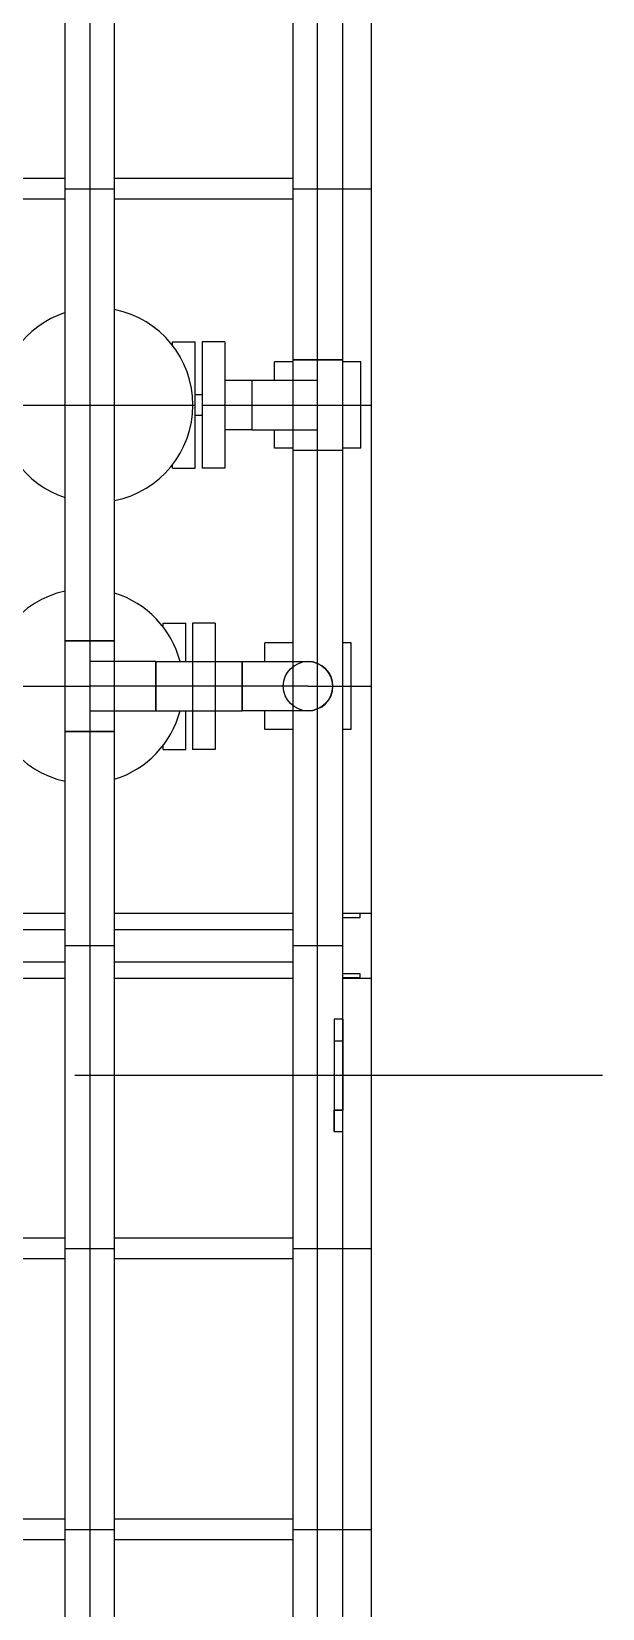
# Model space of a CAD drawing. Header units: inches. Extents: x 295136 to 296247, y 2627183 to 2627409.
# Drawn here: x 295233.518 to 295234.838, y 2627272.25 to 2627275.896 of the extents above; entities that cross this region are included whole.
import ezdxf

# ---------------------------------------------------------------- set-up
doc = ezdxf.new("R2010")
doc.units = ezdxf.units.IN
doc.header["$MEASUREMENT"] = 0
doc.layers.add('EQUIPMENT LAYOUT-EMBED 1_DWG$0$DwgTemplate', color=7, linetype='Continuous')
doc.layers.add('Layout', color=6, linetype='Continuous')

# ---------------------------------------------------------------- blocks, each defined once
blk = doc.blocks.new('A$C55974CAD')
at = {"layer": 'EQUIPMENT LAYOUT-EMBED 1_DWG$0$DwgTemplate', "color": 1, "lineweight": 25}
for p, q in [((43.0125, 15.0658), (43.0125, 14.7071)), ((43.0875, 15.0658), (43.0875, 14.7071)), ((44.776, 14.7071), (44.776, 15.0658)), ((44.824, 14.7071), (44.824, 15.0658)), ((41.676, 14.7071), (41.676, 15.05)), ((41.724, 14.7071), (41.724, 15.05)), ((42.975, 15), (42.975, 14.7071)), ((43.125, 15), (43.125, 14.7071)), ((42.326, 14.7071), (42.326, 14.8571)), ((42.374, 14.7071), (42.374, 14.8504)), ((42.75, 14.5928), (42.75, 14.685)), ((41.676, 14.1807), (41.676, 14.5928)), ((41.724, 14.1807), (41.724, 14.5928)), ((42.326, 14.1807), (42.326, 14.5928)), ((42.374, 14.1807), (42.374, 14.5928)), ((42.75, 14.1807), (42.75, 14.5928)), ((42.975, 14.5928), (42.975, 14.1807)), ((43.0125, 14.5928), (43.0125, 14.1807)), ((43.0875, 14.5928), (43.0875, 14.1807)), ((43.125, 14.5928), (43.125, 14.1807)), ((44.776, 14.1807), (44.776, 14.5928)), ((44.824, 14.1807), (44.824, 14.5928)), ((44.276, 14.3903), (44.276, 14.4063)), ((44.324, 14.3903), (44.324, 14.4063)), ((42.75, 14.065), (42.75, 14.1807)), ((44.1954, 14.15), (44.1953, 14.15)), ((42.75, 13.465), (42.75, 14.065)), ((42.975, 14.0664), (42.975, 14)), ((42.976, 14.0664), (42.976, 14.025)), ((42.985, 14.025), (42.985, 14.0664)), ((43.115, 14.0664), (43.115, 14.025)), ((43.124, 14.025), (43.124, 14.0664)), ((43.125, 14.0664), (43.125, 14)), ((42.976, 14.025), (42.985, 14.025)), ((43.115, 14.025), (43.124, 14.025)), ((47.7, 14), (38.4953, 14)), ((43.125, 14), (42.975, 14))]:
    blk.add_line(p, q, dxfattribs=at)
at = {"layer": 'EQUIPMENT LAYOUT-EMBED 1_DWG$0$DwgTemplate', "color": 9, "lineweight": 25}
for p, q in [((43.65, 14.8896), (43.65, 14.65)), ((44.3, 14.8673), (44.3, 14.4063)), ((41.7, 14.7071), (41.7, 14.5928)), ((42.35, 14.7071), (42.35, 14.5928)), ((44.8, 14.7071), (44.8, 14.5928)), ((41.7, 14.1807), (41.7, 14)), ((42.35, 14.1807), (42.35, 14)), ((44.8, 14.1807), (44.8, 14)), ((43.65, 14.1459), (43.65, 14)), ((44.3, 14.1236), (44.3, 14))]:
    blk.add_line(p, q, dxfattribs=at)
at = {"layer": 'EQUIPMENT LAYOUT-EMBED 1_DWG$0$DwgTemplate', "color": 7, "lineweight": 25}
for p, q in [((40.6546, 14.7071), (43.5453, 14.7071)), ((43.5453, 14.5928), (43.5453, 14.7071)), ((43.5453, 14.7071), (43.7546, 14.7071)), ((43.5453, 14.7071), (43.5453, 14.5928)), ((43.7546, 14.5928), (43.7546, 14.7071)), ((43.7546, 14.7071), (43.7546, 14.5928)), ((43.7546, 14.7071), (46.3976, 14.7071)), ((43.5453, 14.65), (40.6546, 14.65)), ((43.7546, 14.65), (43.5453, 14.65)), ((43.5453, 14.65), (43.5454, 14.65)), ((43.5454, 14.65), (43.5454, 14.65)), ((43.5928, 14.65), (43.5928, 14.5928)), ((43.65, 14.5928), (43.65, 14.65)), ((43.7071, 14.5928), (43.7071, 14.65)), ((43.7546, 14.65), (43.7546, 14.65)), ((46.3976, 14.65), (43.7546, 14.65)), ((40.6546, 14.5928), (43.5453, 14.5928)), ((43.5453, 14.5928), (43.7546, 14.5928)), ((43.5928, 14.5928), (43.5928, 14.4976)), ((43.65, 14.4976), (43.65, 14.5928)), ((43.7071, 14.4976), (43.7071, 14.5928)), ((43.7546, 14.5928), (46.3976, 14.5928)), ((43.7071, 14.4976), (43.5928, 14.4976)), ((43.5928, 14.4976), (43.5928, 14.2983)), ((43.5928, 14.4976), (43.65, 14.4976)), ((43.65, 14.2983), (43.65, 14.4976)), ((43.65, 14.4976), (43.65, 14.4976)), ((43.65, 14.4976), (43.65, 14.4976)), ((43.65, 14.4976), (43.7071, 14.4976)), ((43.7071, 14.4976), (43.7071, 14.2983)), ((43.5928, 14.4126), (43.5039, 14.4126)), ((43.5039, 14.3602), (43.5039, 14.4126)), ((43.65, 14.4126), (43.5928, 14.4126)), ((43.7071, 14.4126), (43.65, 14.4126)), ((43.796, 14.4126), (43.7071, 14.4126)), ((43.796, 14.3602), (43.796, 14.4126)), ((44.3, 14.3903), (44.1539, 14.3903)), ((44.1539, 14.3379), (44.1539, 14.3903)), ((44.3, 14.3903), (44.3, 14.276)), ((44.446, 14.3903), (44.3, 14.3903)), ((44.446, 14.3379), (44.446, 14.3903)), ((43.5928, 14.3602), (43.5039, 14.3602)), ((43.65, 14.3602), (43.5928, 14.3602)), ((43.7071, 14.3602), (43.65, 14.3602)), ((43.796, 14.3602), (43.7071, 14.3602)), ((44.3, 14.3379), (44.1539, 14.3379)), ((44.2428, 14.276), (44.2428, 14.3379)), ((44.446, 14.3379), (44.3, 14.3379)), ((44.3571, 14.276), (44.3571, 14.3379)), ((43.7071, 14.2983), (43.5928, 14.2983)), ((43.5928, 14.2983), (43.7071, 14.2983)), ((43.5928, 14.1807), (43.5928, 14.2983)), ((43.65, 14.2983), (43.65, 14.2983)), ((43.65, 14.2983), (43.65, 14.2983)), ((43.65, 14.1807), (43.65, 14.2983)), ((43.7071, 14.2983), (43.7071, 14.1807)), ((44.3, 14.276), (44.2428, 14.276)), ((44.2428, 14.276), (44.2428, 14.1807)), ((44.3, 14.276), (44.2428, 14.276)), ((44.3, 14.276), (44.3, 14.276)), ((44.3, 14.276), (44.3, 14.276)), ((44.3, 14.276), (44.3, 14.1807)), ((44.3571, 14.276), (44.3, 14.276)), ((44.3571, 14.276), (44.3, 14.276)), ((44.3571, 14.1807), (44.3571, 14.276)), ((44.1953, 14.1807), (41.3046, 14.1807)), ((43.5928, 14.1459), (43.5928, 14.1807)), ((43.65, 14.1459), (43.65, 14.1807)), ((43.7071, 14.1807), (43.7071, 14.1459)), ((44.1953, 14.1236), (44.1953, 14.1807)), ((44.1954, 14.1807), (44.1954, 14.0664)), ((44.4046, 14.1807), (44.1954, 14.1807)), ((44.2428, 14.1807), (44.2428, 14.1236)), ((44.3, 14.1807), (44.3, 14.1236)), ((44.3571, 14.1236), (44.3571, 14.1807)), ((44.4046, 14.1236), (44.4046, 14.1807)), ((47.0476, 14.1807), (44.4046, 14.1807)), ((44.4046, 14.1807), (44.4046, 14.0664)), ((41.3046, 14.1236), (44.1953, 14.1236)), ((44.1953, 14.0664), (44.1953, 14.1236)), ((44.1953, 14.1236), (44.1954, 14.1236)), ((44.1954, 14.1236), (44.4046, 14.1236)), ((44.4046, 14.1236), (47.0476, 14.1236)), ((44.4046, 14.0664), (44.4046, 14.1236)), ((44.4046, 14.1236), (44.4046, 14.1236)), ((44.4046, 14.1236), (44.4046, 14.1236)), ((42.62, 14.085), (42.62, 14.0664)), ((42.62, 14.085), (42.62, 14.0664)), ((42.67, 14.085), (42.62, 14.085)), ((42.62, 14.085), (42.67, 14.085)), ((42.67, 14.0664), (42.67, 14.085)), ((42.67, 14.0664), (42.67, 14.085)), ((42.83, 14.085), (42.67, 14.085)), ((42.83, 14.085), (42.67, 14.085)), ((42.67, 14.085), (42.67, 14.0664)), ((42.83, 14.085), (42.83, 14.0664)), ((42.83, 14.085), (42.83, 14.0664)), ((42.88, 14.085), (42.83, 14.085)), ((42.88, 14.085), (42.83, 14.085)), ((42.83, 14.085), (42.83, 14.0664)), ((42.88, 14.0664), (42.88, 14.085)), ((42.88, 14.0664), (42.88, 14.085)), ((44.1953, 14.0664), (41.3046, 14.0664)), ((44.4046, 14.0664), (44.1954, 14.0664)), ((47.0476, 14.0664), (44.4046, 14.0664))]:
    blk.add_line(p, q, dxfattribs=at)
at = {"layer": 'EQUIPMENT LAYOUT-EMBED 1_DWG$0$DwgTemplate', "color": 3, "lineweight": 25}
for p, q in [((43.05, 14.7071), (43.05, 14.5928)), ((43.55, 14.1807), (43.55, 14.2459)), ((43.55, 14.2459), (43.5928, 14.2459)), ((43.7071, 14.2459), (43.75, 14.2459)), ((43.75, 14.1807), (43.75, 14.2459)), ((44.2, 14.1807), (44.2, 14.2236)), ((44.2, 14.2236), (44.2428, 14.2236)), ((44.3571, 14.2236), (44.4, 14.2236)), ((44.4, 14.1807), (44.4, 14.2236)), ((43.05, 14.1807), (43.05, 14.0664)), ((43.55, 14.0459), (43.55, 14.0664)), ((43.55, 14.0459), (43.75, 14.0459)), ((43.75, 14.0459), (43.75, 14.0664)), ((44.2, 14.0236), (44.2, 14.0664)), ((44.4, 14.0236), (44.4, 14.0664)), ((44.2, 14.0236), (44.4, 14.0236))]:
    blk.add_line(p, q, dxfattribs=at)
at = {"layer": 'EQUIPMENT LAYOUT-EMBED 1_DWG$0$DwgTemplate', "color": 5, "lineweight": 25}
for p, q in [((43.5039, 14.481), (43.5125, 14.481)), ((43.5039, 14.481), (43.5039, 14.4286)), ((43.7875, 14.481), (43.796, 14.481)), ((43.796, 14.481), (43.796, 14.4286)), ((44.1539, 14.4587), (44.1625, 14.4587)), ((44.1539, 14.4587), (44.1539, 14.4063)), ((44.4375, 14.4587), (44.446, 14.4587)), ((44.446, 14.4587), (44.446, 14.4063)), ((43.5039, 14.4286), (43.5928, 14.4286)), ((43.7071, 14.4286), (43.796, 14.4286)), ((44.1539, 14.4063), (44.3, 14.4063)), ((44.3, 14.4063), (44.446, 14.4063)), ((42.62, 14.0664), (42.62, 14.065)), ((42.62, 14.0664), (42.62, 14.065)), ((42.62, 14.065), (42.67, 14.065)), ((42.62, 14.065), (42.67, 14.065)), ((42.67, 14.065), (42.67, 14.0664)), ((42.67, 14.065), (42.67, 14.0664)), ((42.67, 14.0664), (42.67, 14.065)), ((42.67, 14.065), (42.83, 14.065)), ((42.83, 14.065), (42.67, 14.065)), ((42.83, 14.0664), (42.83, 14.065)), ((42.83, 14.0664), (42.83, 14.065)), ((42.83, 14.0664), (42.83, 14.065)), ((42.83, 14.065), (42.88, 14.065)), ((42.88, 14.065), (42.83, 14.065)), ((42.88, 14.065), (42.88, 14.0664)), ((42.88, 14.065), (42.88, 14.0664))]:
    blk.add_line(p, q, dxfattribs=at)
at = {"layer": 'EQUIPMENT LAYOUT-EMBED 1_DWG$0$DwgTemplate', "color": 7, "lineweight": 25}
blk.add_circle((43.65, 14.1459), 0.0571, dxfattribs=at)
at = {"layer": 'EQUIPMENT LAYOUT-EMBED 1_DWG$0$DwgTemplate', "color": 5, "lineweight": 25}
for centre, start, end in [((43.65, 14.6591), 12.3172, 167.6828), ((44.3, 14.6368), 18.22, 161.78), ((43.65, 14.6591), 197.1381, 255.2857), ((43.65, 14.6591), 284.7143, 342.8619), ((44.3, 14.6368), 191.2642, 270), ((44.3, 14.6368), 270, 348.7358)]:
    blk.add_arc(centre, 0.225, start, end, dxfattribs=at)
at = {"layer": 'EQUIPMENT LAYOUT-EMBED 1_DWG$0$DwgTemplate', "color": 7, "lineweight": 25}
blk.add_arc((43.65, 14.1459), 0.0572, 180, 0, dxfattribs=at)

msp = doc.modelspace()

# ---------------------------------------------------------------- block references
at = {"layer": 'Layout', "rotation": 90}
msp.add_blockref('A$C55974CAD', (295248.3027, 2627230.7321), dxfattribs=at)

doc.saveas('drawing.dxf')
